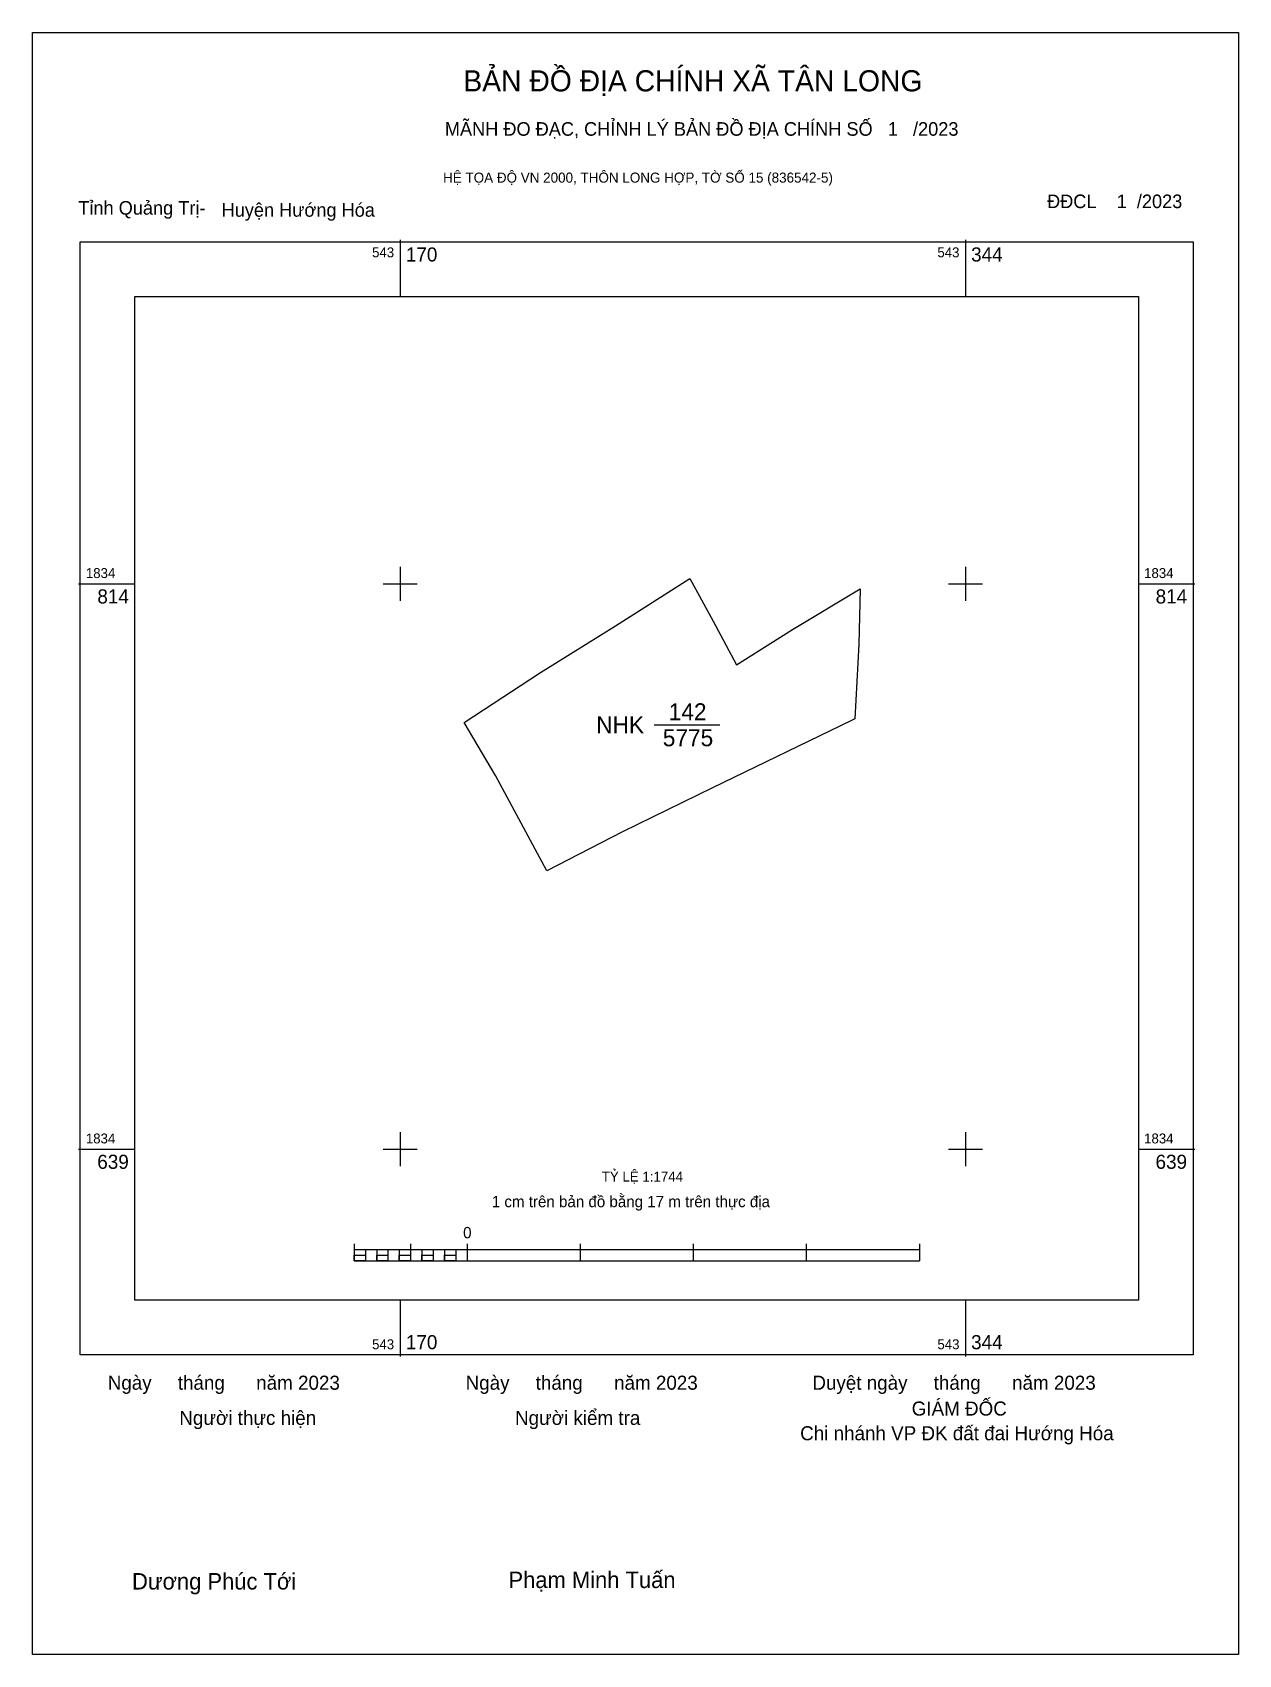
# Model space of a CAD drawing. Extents: x 543057 to 543429, y 1834484 to 1834984.
import ezdxf

# ---------------------------------------------------------------- set-up
doc = ezdxf.new("R2010")
doc.units = 0
for name, color, linetype in [('Level 10', 7, 'Continuous'), ('Level 13', 7, 'Continuous'), ('Level 15', 7, 'Continuous'), ('Level 36', 7, 'Continuous'), ('Level 6', 7, 'Continuous'), ('Level 62', 7, 'Continuous'), ('Level 63', 7, 'Continuous'), ('Level 9', 7, 'Continuous')]:
    doc.layers.add(name, color=color, linetype=linetype)

msp = doc.modelspace()

# ---------------------------------------------------------------- linework, layer by layer
at = {"layer": 'Level 10'}
msp.add_lwpolyline([(543260, 1834815.71), (543267.2, 1834802.56), (543274.38, 1834789.08), (543291.6, 1834800.02), (543312.46, 1834812.6), (543312.08, 1834795.48), (543310.84, 1834772.48), (543309.82, 1834771.98), (543266.98, 1834751.14), (543239.18, 1834737.59), (543215.81, 1834725.54), (543199.94, 1834754.96), (543190.36, 1834771.37), (543213.85, 1834786.74), (543237, 1834801.12)], close=True, dxfattribs=at)
at = {"layer": 'Level 15'}
msp.add_lwpolyline([(543057.11, 1834984.22), (543429.26, 1834984.22), (543429.26, 1834483.76), (543057.11, 1834483.76)], close=True, dxfattribs=at)
at = {"layer": 'Level 36'}
msp.add_line((543248.91, 1834770.62), (543269.25, 1834770.62), dxfattribs=at)
at = {"layer": 'Level 62'}
msp.add_lwpolyline([(543088.75, 1834902.75), (543398.38, 1834902.75), (543398.38, 1834593.12), (543088.75, 1834593.12)], close=True, dxfattribs=at)
at = {"layer": 'Level 63'}
for p, q in [((543170.57, 1834920.19), (543170.57, 1834902.75)), ((543345, 1834920.19), (543345, 1834902.75)), ((543170.57, 1834819.38), (543170.57, 1834808.91)), ((543345, 1834819.38), (543345, 1834808.91)), ((543071.3, 1834814.14), (543088.75, 1834814.14)), ((543165.34, 1834814.14), (543175.8, 1834814.14)), ((543339.77, 1834814.14), (543350.23, 1834814.14)), ((543398.38, 1834814.14), (543415.82, 1834814.14)), ((543170.57, 1834644.95), (543170.57, 1834634.48)), ((543345, 1834644.95), (543345, 1834634.48)), ((543071.3, 1834639.71), (543088.75, 1834639.71)), ((543165.34, 1834639.71), (543175.8, 1834639.71)), ((543339.77, 1834639.71), (543350.23, 1834639.71)), ((543398.38, 1834639.71), (543415.82, 1834639.71)), ((543156.35, 1834610.45), (543156.35, 1834605.21)), ((543156.35, 1834608.7), (543330.78, 1834608.7)), ((543159.84, 1834608.7), (543159.84, 1834605.21)), ((543163.33, 1834608.7), (543163.33, 1834605.21)), ((543166.81, 1834608.7), (543166.81, 1834605.21)), ((543170.3, 1834608.7), (543170.3, 1834605.21)), ((543173.79, 1834610.45), (543173.79, 1834605.21)), ((543173.79, 1834608.7), (543173.79, 1834605.21)), ((543177.28, 1834608.7), (543177.28, 1834605.21)), ((543180.77, 1834608.7), (543180.77, 1834605.21)), ((543184.26, 1834608.7), (543184.26, 1834605.21)), ((543187.75, 1834608.7), (543187.75, 1834605.21)), ((543191.23, 1834610.45), (543191.23, 1834605.21)), ((543191.23, 1834608.7), (543191.23, 1834605.21)), ((543226.12, 1834610.45), (543226.12, 1834605.21)), ((543261.01, 1834610.45), (543261.01, 1834605.21)), ((543295.89, 1834610.45), (543295.89, 1834605.21)), ((543330.78, 1834610.45), (543330.78, 1834605.21)), ((543156.35, 1834605.21), (543330.78, 1834605.21)), ((543170.57, 1834593.12), (543170.57, 1834575.68)), ((543345, 1834593.12), (543345, 1834575.68))]:
    msp.add_line(p, q, dxfattribs=at)
for points in [[(543071.85, 1834919.65), (543415.28, 1834919.65), (543415.28, 1834576.22), (543071.85, 1834576.22)], [(543156.35, 1834606.96), (543159.84, 1834606.96), (543159.84, 1834605.21), (543156.35, 1834605.21)], [(543156.35, 1834606.96), (543159.84, 1834606.96), (543159.84, 1834605.21), (543156.35, 1834605.21)], [(543163.33, 1834606.96), (543166.81, 1834606.96), (543166.81, 1834605.21), (543163.33, 1834605.21)], [(543170.3, 1834606.96), (543173.79, 1834606.96), (543173.79, 1834605.21), (543170.3, 1834605.21)], [(543177.28, 1834606.96), (543180.77, 1834606.96), (543180.77, 1834605.21), (543177.28, 1834605.21)], [(543184.26, 1834606.96), (543187.75, 1834606.96), (543187.75, 1834605.21), (543184.26, 1834605.21)]]:
    msp.add_lwpolyline(points, close=True, dxfattribs=at)

# ---------------------------------------------------------------- texts
at = {"layer": 'Level 13'}
for s, p in [('NHK', (543231.06, 1834768)), ('142', (543253.44, 1834772.02)), ('5775', (543251.6, 1834763.99))]:
    msp.add_text(s, height=5.233, dxfattribs=at).set_placement(p)
at = {"layer": 'Level 6'}
msp.add_text('TỶ LỆ 1:1744', height=3.0663, dxfattribs=at).set_placement((543232.77, 1834629.68))
at = {"layer": 'Level 63'}
for s, height, p in [('BẢN ĐỒ ĐỊA CHÍNH XÃ TÂN LONG', 6.53, (543190.05, 1834966.03)), ('MÃNH ĐO ĐẠC, CHỈNH LÝ BẢN ĐỒ ĐỊA CHÍNH SỐ   1   /2023', 4.1901, (543184.36, 1834952.35)), ('HỆ TỌA ĐỘ VN 2000, THÔN LONG HỢP, TỜ SỐ 15 (836542-5)', 3.1018, (543183.81, 1834937.88)), ('543', 3.052, (543161.91, 1834914.85)), ('170', 4.361, (543172.32, 1834913.54)), ('543', 3.052, (543336.34, 1834914.85)), ('344', 4.361, (543346.74, 1834913.54)), ('1834', 3.052, (543073.59, 1834815.89)), ('1834', 3.052, (543400.12, 1834815.89)), ('814', 4.361, (543077.14, 1834808.04)), ('814', 4.361, (543403.67, 1834808.04)), ('1834', 3.052, (543073.59, 1834641.46)), ('1834', 3.052, (543400.12, 1834641.46)), ('639', 4.361, (543077.11, 1834633.61)), ('639', 4.361, (543403.64, 1834633.61)), ('1 cm trên bản đồ bằng 17 m trên thực địa', 3.4886, (543198.84, 1834621.78)), ('0', 3.49, (543190, 1834612.19)), ('543', 3.052, (543161.91, 1834577.96)), ('170', 4.361, (543172.32, 1834577.96)), ('543', 3.052, (543336.34, 1834577.96)), ('344', 4.361, (543346.74, 1834577.96)), ('Ngày     tháng      năm 2023', 4.3403, (543080.34, 1834565.46)), ('Ngày     tháng      năm 2023', 4.3403, (543190.77, 1834565.46)), ('Duyệt ngày     tháng      năm 2023', 4.3403, (543297.76, 1834565.46)), ('GIÁM ĐỐC', 4.34, (543328.41, 1834557.49)), ('Người thực hiện', 4.3403, (543102.43, 1834554.61)), ('Người kiểm tra', 4.3403, (543206.02, 1834554.61)), ('Chi nhánh VP ĐK đất đai Hướng Hóa', 4.3403, (543293.99, 1834549.87)), ('Dương Phúc Tới', 5.0626, (543087.83, 1834503.83)), ('Phạm Minh Tuấn', 5.0626, (543203.99, 1834504.28))]:
    msp.add_text(s, height=height, dxfattribs=at).set_placement(p)
at = {"layer": 'Level 9'}
for s, p in [('ĐĐCL    1  /2023', (543370.17, 1834930.02)), ('Tỉnh Quảng Trị-', (543071.26, 1834928)), ('Huyện Hướng Hóa', (543115.48, 1834927.37))]:
    msp.add_text(s, height=4.1901, dxfattribs=at).set_placement(p)

doc.saveas('drawing.dxf')
